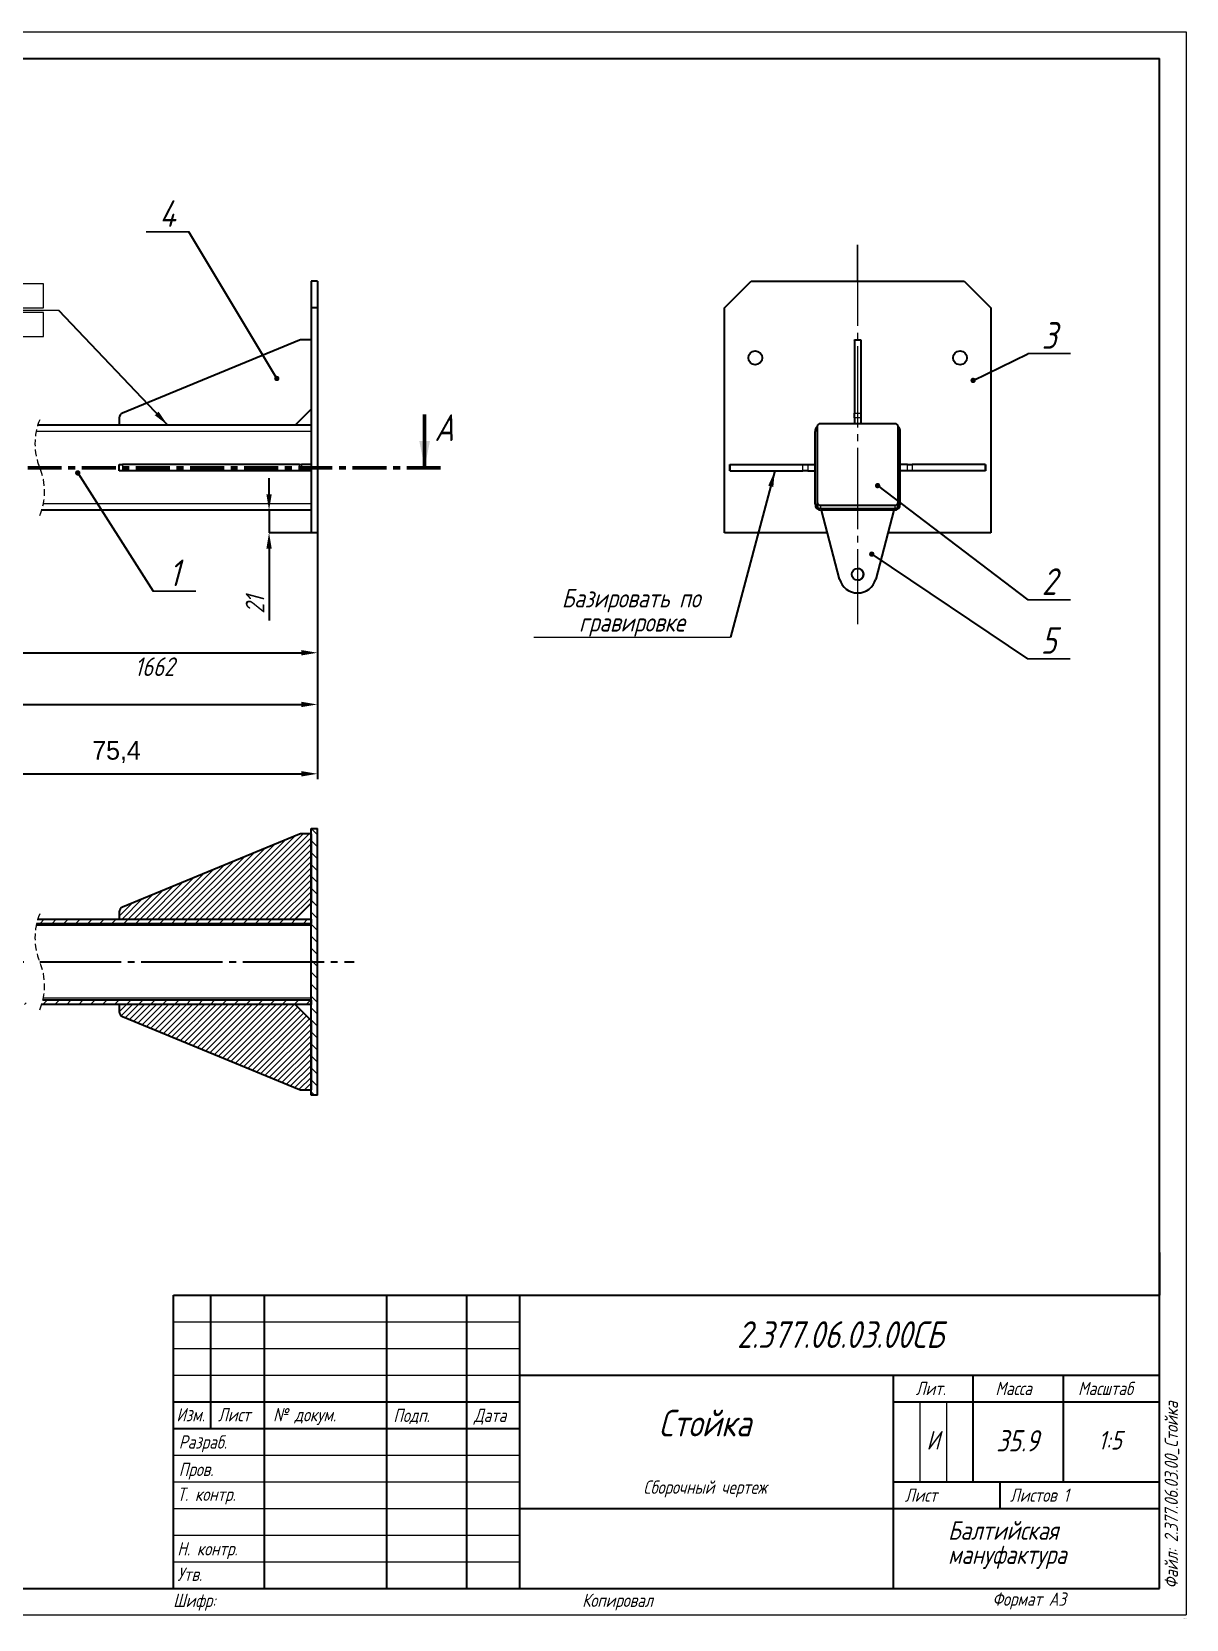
# Model space of a CAD drawing. Header units: millimetres. Extents: x 0 to 420, y -1 to 297.
# Drawn here: x 203.4 to 420, y -0.8 to 297 of the extents above; entities that cross this region are included whole.
import ezdxf

# ---------------------------------------------------------------- set-up
doc = ezdxf.new("R2010")
doc.units = ezdxf.units.MM
for name, pattern in [('SLD-Осевая', [19.05, 15.24, -1.27, 1.27, -1.27]), ('SLD-Сплошная', [0]), ('SLD-Тонкая-Толстая', [10.16, 6.35, -1.27, 1.27, -1.27]), ('SLD-Штриховая', [1.905, 1.27, -0.635])]:
    doc.linetypes.add(name, pattern=pattern)
doc.styles.add('SLDTEXTSTYLE0', font='', dxfattribs={"bigfont": 'bigfont'})
doc.styles.add('SLDTEXTSTYLE1', font='')
doc.styles.get('SLDTEXTSTYLE0').set_extended_font_data('ГОСТ тип А', italic=True)
doc.styles.get('SLDTEXTSTYLE1').set_extended_font_data('ГОСТ тип А', italic=True)
doc.dimstyles.new('ISO-25', dxfattribs={"dimtxt": 2.5, "dimasz": 2.5, "dimexe": 1.25, "dimexo": 0.625, "dimtad": 1, "dimtxsty": 'Standard', "dimcen": 2.5, "dimadec": 0, "dimazin": 0, "dimtfac": 1, "dimtmove": 0, "dimatfit": 3, "dimfxl": 1, "dimarcsym": 0})
doc.dimstyles.new('SLDDIMSTYLE0', dxfattribs={"dimtxt": 3.5, "dimasz": 3, "dimexe": 0, "dimexo": 0.0625, "dimgap": 0.875, "dimtad": 2, "dimdec": 0, "dimlfac": 5, "dimrnd": 1e-09, "dimzin": 12, "dimdsep": 46, "dimtxsty": 'SLDTEXTSTYLE1', "dimsah": 1, "dimcen": 0.09, "dimadec": 0, "dimazin": 3, "dimtfac": 1, "dimtofl": 0, "dimtmove": 0, "dimatfit": 3, "dimfxl": 1, "dimfrac": 2, "dimtolj": 1, "dimtzin": 12, "dimarcsym": 0})
doc.dimstyles.new('SLDDIMSTYLE1', dxfattribs={"dimtxt": 3.5, "dimasz": 3, "dimexe": 0, "dimexo": 0.0625, "dimgap": 0.875, "dimtad": 2, "dimdec": 1, "dimlfac": 5, "dimrnd": 1e-09, "dimzin": 12, "dimdsep": 46, "dimtxsty": 'SLDTEXTSTYLE1', "dimsah": 1, "dimcen": 0.09, "dimadec": 0, "dimazin": 3, "dimtfac": 1, "dimtmove": 0, "dimatfit": 0, "dimfxl": 1, "dimfrac": 2, "dimtolj": 1, "dimtzin": 12, "dimarcsym": 0})
doc.dimstyles.new('SLDDIMSTYLE2', dxfattribs={"dimtxt": 3.5, "dimasz": 3, "dimexe": 0, "dimexo": 0.0625, "dimgap": 0.875, "dimtad": 2, "dimdec": 1, "dimlfac": 5, "dimrnd": 1e-09, "dimzin": 12, "dimdsep": 46, "dimtxsty": 'SLDTEXTSTYLE1', "dimsah": 1, "dimcen": 0.09, "dimadec": 0, "dimazin": 3, "dimtfac": 1, "dimtofl": 0, "dimtmove": 0, "dimatfit": 3, "dimfxl": 1, "dimfrac": 2, "dimtolj": 1, "dimtzin": 12, "dimarcsym": 0})
doc.dimstyles.new('SLDDIMSTYLE3', dxfattribs={"dimtxt": 0.18, "dimasz": 1, "dimexe": 0, "dimexo": 0.0625, "dimgap": 0, "dimtad": 0, "dimtih": 1, "dimtoh": 1, "dimdec": 0, "dimrnd": 1e-09, "dimzin": 0, "dimdsep": 46, "dimtxsty": 'Standard', "dimblk1": 'DOT', "dimblk2": 'DOT', "dimsah": 1, "dimcen": 0.09, "dimadec": 0, "dimazin": 0, "dimtfac": 1, "dimtdec": 0, "dimtofl": 0, "dimtmove": 0, "dimatfit": 3, "dimldrblk": 'DOT', "dimfxl": 1, "dimfrac": 2, "dimtolj": 1, "dimtzin": 0, "dimarcsym": 0})
doc.dimstyles.new('SLDDIMSTYLE4', dxfattribs={"dimtxt": 0.18, "dimasz": 3, "dimexe": 0, "dimexo": 0.0625, "dimgap": 0, "dimtad": 0, "dimtih": 1, "dimtoh": 1, "dimdec": 0, "dimrnd": 1e-09, "dimzin": 0, "dimdsep": 46, "dimtxsty": 'Standard', "dimsah": 1, "dimcen": 0.09, "dimadec": 0, "dimazin": 0, "dimtfac": 3, "dimtdec": 0, "dimtofl": 0, "dimtmove": 0, "dimatfit": 3, "dimfxl": 1, "dimfrac": 2, "dimtolj": 1, "dimtzin": 0, "dimarcsym": 0})
doc.dimstyles.new('SLDDIMSTYLE5', dxfattribs={"dimtxt": 0.18, "dimasz": 3, "dimexe": 0, "dimexo": 0.0625, "dimgap": 0, "dimtad": 0, "dimtih": 1, "dimtoh": 1, "dimdec": 0, "dimrnd": 1e-09, "dimzin": 0, "dimdsep": 46, "dimtxsty": 'Standard', "dimsah": 1, "dimcen": 0.09, "dimadec": 0, "dimazin": 0, "dimtfac": 3, "dimtdec": 0, "dimtofl": 0, "dimtmove": 0, "dimatfit": 3, "dimfxl": 1, "dimfrac": 2, "dimtolj": 1, "dimtzin": 0, "dimarcsym": 0})

# ---------------------------------------------------------------- blocks, each defined once
blk = doc.blocks.new('*D25')
at = {"color": 0, "linetype": 'SLD-Сплошная', "lineweight": -2, "transparency": 16777216}
for p, q in [((64.36, 206.33), (64.36, 170.81)), ((257.02, 202.96), (257.02, 170.81)), ((67.36, 170.81), (254.02, 170.81))]:
    blk.add_line(p, q, dxfattribs=at)
at = {"color": 0, "linetype": 'SLD-Сплошная', "transparency": 16777216}
for points in [[(67.36, 171.31), (67.36, 170.31), (64.36, 170.81)], [(254.02, 171.31), (254.02, 170.31), (257.02, 170.81)]]:
    blk.add_solid(points, dxfattribs=at)
at = {"layer": 'Defpoints', "color": 0, "linetype": 'SLD-Сплошная', "transparency": 16777216}
for p in [(64.36, 206.39), (257.02, 203.03), (257.02, 170.81)]:
    blk.add_point(p, dxfattribs=at)
at = {"color": 0, "linetype": 'SLD-Сплошная', "lineweight": 18, "transparency": 16777216, "insert": (157.83, 169.94), "char_height": 3.5, "attachment_point": 2, "style": 'SLDTEXTSTYLE1'}
blk.add_mtext('\\A1;3158', dxfattribs=at)
blk = doc.blocks.new('*D26')
at = {"color": 0, "linetype": 'SLD-Сплошная', "lineweight": -2, "transparency": 16777216}
for p, q in [((247.94, 210.23), (247.94, 213.23)), ((255.75, 207.23), (247.94, 207.23)), ((247.94, 207.23), (247.94, 203.03)), ((255.75, 203.03), (247.94, 203.03)), ((247.94, 200.03), (247.94, 186.54))]:
    blk.add_line(p, q, dxfattribs=at)
at = {"color": 0, "linetype": 'SLD-Сплошная', "transparency": 16777216}
for points in [[(247.44, 210.23), (248.44, 210.23), (247.94, 207.23)], [(247.44, 200.03), (248.44, 200.03), (247.94, 203.03)]]:
    blk.add_solid(points, dxfattribs=at)
at = {"layer": 'Defpoints', "color": 0, "linetype": 'SLD-Сплошная', "transparency": 16777216}
for p in [(255.82, 207.23), (247.94, 203.03), (255.82, 203.03)]:
    blk.add_point(p, dxfattribs=at)
at = {"color": 0, "linetype": 'SLD-Сплошная', "lineweight": 18, "transparency": 16777216, "insert": (243.56, 189.5), "char_height": 3.5, "attachment_point": 2, "rotation": 90, "style": 'SLDTEXTSTYLE1'}
blk.add_mtext('\\A1;21', dxfattribs=at)
blk = doc.blocks.new('*D27')
at = {"color": 0, "linetype": 'SLD-Сплошная', "lineweight": -2, "transparency": 16777216}
for p, q in [((257.02, 202.96), (257.02, 180.51)), ((181.64, 194.27), (181.64, 180.51)), ((184.64, 180.51), (254.02, 180.51))]:
    blk.add_line(p, q, dxfattribs=at)
at = {"color": 0, "linetype": 'SLD-Сплошная', "transparency": 16777216}
for points in [[(184.64, 181.01), (184.64, 180.01), (181.64, 180.51)], [(254.02, 181.01), (254.02, 180.01), (257.02, 180.51)]]:
    blk.add_solid(points, dxfattribs=at)
at = {"layer": 'Defpoints', "color": 0, "linetype": 'SLD-Сплошная', "transparency": 16777216}
for p in [(257.02, 203.03), (181.64, 194.33), (257.02, 180.51)]:
    blk.add_point(p, dxfattribs=at)
at = {"color": 0, "linetype": 'SLD-Сплошная', "lineweight": 18, "transparency": 16777216, "insert": (226.43, 179.64), "char_height": 3.5, "attachment_point": 2, "style": 'SLDTEXTSTYLE1'}
blk.add_mtext('\\A1;1662', dxfattribs=at)
blk = doc.blocks.new('SW_NOTE_0')
at = {"color": 0, "linetype": 'SLD-Сплошная', "lineweight": 18}
for p, q in [((-8, 0.04), (0, 0.04)), ((0, 0.04), (-8, 0.04)), ((-8, 0.04), (0, 0.04)), ((0, 0.04), (-8, 0.04)), ((-8, 0.04), (0, 0.04)), ((0, 0.04), (-8, 0.04))]:
    blk.add_line(p, q, dxfattribs=at)
at = {"color": 0, "linetype": 'SLD-Сплошная', "lineweight": 18, "insert": (-4.03, 5.95), "char_height": 5, "attachment_point": 2, "style": 'SLDTEXTSTYLE1'}
blk.add_mtext('4', dxfattribs=at)
blk = doc.blocks.new('_Dot')
at = {"color": 0, "linetype": 'ByBlock', "lineweight": -2}
blk.add_line((-0.5, 0), (-1, 0), dxfattribs=at)
at = {"color": 0, "linetype": 'ByBlock', "const_width": 0.5}
blk.add_lwpolyline([(-0.25, 0, 1), (0.25, 0, 1)], format="xyb", close=True, dxfattribs=at)
blk = doc.blocks.new('SW_NOTE_0_1')
at = {"color": 0, "linetype": 'SLD-Сплошная', "lineweight": 18}
for p, q in [((0, 0.04), (8, 0.04)), ((8, 0.04), (0, 0.04)), ((0, 0.04), (8, 0.04)), ((8, 0.04), (0, 0.04)), ((0, 0.04), (8, 0.04)), ((8, 0.04), (0, 0.04))]:
    blk.add_line(p, q, dxfattribs=at)
at = {"color": 0, "linetype": 'SLD-Сплошная', "lineweight": 18, "insert": (3.97, 5.95), "char_height": 5, "attachment_point": 2, "style": 'SLDTEXTSTYLE1'}
blk.add_mtext('1', dxfattribs=at)
blk = doc.blocks.new('SW_SYMBOL_GWLD_FILL')
at = {"color": 0, "linetype": 'Continuous', "lineweight": 0}
for p, q in [((0, 0), (0, 1000)), ((0, 1000), (1000, 0)), ((1000, 0), (0, 0))]:
    blk.add_line(p, q, dxfattribs=at)
blk = doc.blocks.new('SW_SYMBOL_GWLD_NAA')
at = {"color": 0, "linetype": 'Continuous', "lineweight": 0}
for p, q in [((2000, 1000), (0, 1000)), ((2000, 0), (2000, 1000)), ((0, 0), (2000, 0))]:
    blk.add_line(p, q, dxfattribs=at)
blk = doc.blocks.new('SW_WELDSYMBOL_0')
at = {"color": 0, "linetype": 'SLD-Сплошная', "lineweight": 0}
blk.add_line((0, 0), (-28.84, 0), dxfattribs=at)
at = {"color": 0, "linetype": 'Continuous', "lineweight": 0, "xscale": 0.004497652582159625, "yscale": 0.004497652582159625, "zscale": 0.004497652582159625}
for name, p in [('SW_SYMBOL_GWLD_FILL', (-20.45, 0.5)), ('SW_SYMBOL_GWLD_NAA', (-11.87, 0.5)), ('SW_SYMBOL_GWLD_FILL', (-20.45, -4.9)), ('SW_SYMBOL_GWLD_NAA', (-11.87, -4.9))]:
    blk.add_blockref(name, p, dxfattribs=at)
at = {"color": 0, "linetype": 'Continuous', "lineweight": 0, "char_height": 3.5, "attachment_point": 1}
for s, insert, style in [('Т1-', (-27.66, 4.52), 'SLDTEXTSTYLE0'), ('4', (-14.54, 4.52), 'SLDTEXTSTYLE1'), ('Т1-', (-27.66, -0.88), 'SLDTEXTSTYLE0'), ('4', (-14.54, -0.88), 'SLDTEXTSTYLE1')]:
    blk.add_mtext(s, dxfattribs=dict(at, insert=insert, style=style))
blk = doc.blocks.new('SW_NOTE_0_2')
at = {"color": 0, "linetype": 'SLD-Сплошная', "lineweight": 0}
for p, q in [((0, 0.04), (8, 0.04)), ((8, 0.04), (0, 0.04)), ((0, 0.04), (8, 0.04)), ((8, 0.04), (0, 0.04)), ((0, 0.04), (8, 0.04)), ((8, 0.04), (0, 0.04))]:
    blk.add_line(p, q, dxfattribs=at)
at = {"color": 0, "linetype": 'Continuous', "lineweight": 0, "insert": (3.97, 5.95), "char_height": 5, "attachment_point": 2, "style": 'SLDTEXTSTYLE1'}
blk.add_mtext('2', dxfattribs=at)
blk = doc.blocks.new('SW_NOTE_0_3')
at = {"color": 0, "linetype": 'SLD-Сплошная', "lineweight": 18}
for p, q in [((0, 0.04), (8, 0.04)), ((8, 0.04), (0, 0.04)), ((0, 0.04), (8, 0.04)), ((8, 0.04), (0, 0.04)), ((0, 0.04), (8, 0.04)), ((8, 0.04), (0, 0.04))]:
    blk.add_line(p, q, dxfattribs=at)
at = {"color": 0, "linetype": 'SLD-Сплошная', "lineweight": 18, "insert": (3.97, 5.95), "char_height": 5, "attachment_point": 2, "style": 'SLDTEXTSTYLE1'}
blk.add_mtext('5', dxfattribs=at)
blk = doc.blocks.new('SW_NOTE_0_4')
at = {"color": 0, "linetype": 'SLD-Сплошная', "lineweight": 18}
for p, q in [((0, 0.04), (8, 0.04)), ((8, 0.04), (0, 0.04)), ((0, 0.04), (8, 0.04)), ((8, 0.04), (0, 0.04)), ((0, 0.04), (8, 0.04)), ((8, 0.04), (0, 0.04))]:
    blk.add_line(p, q, dxfattribs=at)
at = {"color": 0, "linetype": 'SLD-Сплошная', "lineweight": 18, "insert": (3.97, 5.95), "char_height": 5, "attachment_point": 2, "style": 'SLDTEXTSTYLE1'}
blk.add_mtext('3', dxfattribs=at)
blk = doc.blocks.new('SW_NOTE_0_5')
at = {"color": 0, "linetype": 'SLD-Сплошная', "lineweight": 0}
blk.add_line((-36.88, 0), (0, 0), dxfattribs=at)
at = {"color": 0, "linetype": 'Continuous', "lineweight": 0, "char_height": 3.5, "attachment_point": 2, "style": 'SLDTEXTSTYLE0'}
for s, insert in [('Базировать по ', (-18.68, 9.09)), ('гравировке', (-18.51, 4.57))]:
    blk.add_mtext(s, dxfattribs=dict(at, insert=insert))
blk = doc.blocks.new('SW_BROKEN_VIEW_1')
at = {"color": 0, "linetype": 'SLD-Осевая'}
for p, q in [((0, 0), (-7.82, 0)), ((-7.82, 0), (47.42, 0)), ((50.42, 0), (92.92, 0)), ((95.92, 0), (137.57, 0)), ((140.57, 0), (199.55, 0))]:
    blk.add_line(p, q, dxfattribs=at)
blk = doc.blocks.new('SW_HATCH_0')
at = {"color": 0, "linetype": 'SLD-Сплошная', "lineweight": 18}
for p, q in [((51.52, 31.84), (50.35, 33)), ((29.47, 16), (43.48, 30.01)), ((30.59, 16), (45.39, 30.79)), ((31.72, 16), (47.29, 31.58)), ((32.84, 16), (48.84, 32)), ((33.96, 16), (49.96, 32)), ((35.08, 16), (50.32, 31.23)), ((36.21, 16), (50.32, 30.11)), ((51.52, 29.59), (50.34, 30.77)), ((24.98, 16), (35.85, 26.86)), ((26.1, 16), (37.75, 27.65)), ((27.23, 16), (39.66, 28.44)), ((28.35, 16), (41.57, 29.22)), ((37.33, 16), (50.32, 28.99)), ((38.45, 16), (50.32, 27.87)), ((51.52, 27.35), (50.34, 28.53)), ((21.61, 16), (30.12, 24.51)), ((22.74, 16), (32.03, 25.29)), ((23.86, 16), (33.94, 26.08)), ((39.57, 16), (50.32, 26.74)), ((40.7, 16), (50.32, 25.62)), ((41.82, 16), (50.32, 24.5)), ((51.52, 25.1), (50.34, 26.28)), ((51.52, 22.86), (50.34, 24.04)), ((17.12, 16), (22.49, 21.36)), ((18.25, 16), (24.4, 22.15)), ((19.37, 16), (26.3, 22.94)), ((20.49, 16), (28.21, 23.72)), ((42.94, 16), (50.32, 23.38)), ((44.06, 16), (50.32, 22.25)), ((45.19, 16), (50.32, 21.13)), ((51.52, 20.61), (50.34, 21.79)), ((14.32, 16.56), (16.76, 19.01)), ((14.43, 17.8), (14.84, 18.21)), ((14.88, 16), (18.67, 19.79)), ((16, 16), (20.58, 20.58)), ((46.31, 16), (50.32, 20.01)), ((51.52, 18.37), (50.34, 19.55)), ((-135.68, 13.74), (-137.07, 15.13)), ((-135.68, 15.73), (-135.41, 16)), ((-133.96, 15.2), (-133.16, 16)), ((-131.72, 15.2), (-130.92, 16)), ((-129.47, 15.2), (-128.67, 16)), ((-125.7, 14.99), (-126.71, 16)), ((-121.3, 15.08), (-122.22, 16)), ((-120.49, 15.2), (-119.69, 16)), ((-118.25, 15.2), (-117.45, 16)), ((-116, 15.2), (-115.3, 15.9)), ((-113.7, 14.21), (-115.19, 15.71)), ((-109.3, 14.3), (-110.85, 15.85)), ((-109.27, 15.2), (-108.47, 16)), ((-107.02, 15.2), (-106.22, 16)), ((-104.78, 15.2), (-103.98, 16)), ((-102.53, 15.2), (-101.73, 16)), ((-100.29, 15.2), (-99.49, 16)), ((-98.04, 15.2), (-97.24, 16)), ((-95.8, 15.2), (-95, 16)), ((-90.59, 15.2), (-89.79, 16)), ((-88.35, 15.2), (-87.55, 16)), ((-86.1, 15.2), (-85.3, 16)), ((-83.86, 15.2), (-83.06, 16)), ((-81.61, 15.2), (-80.81, 16)), ((-77.85, 15), (-78.85, 16)), ((-73.45, 15.09), (-74.36, 16)), ((-72.63, 15.2), (-71.83, 16)), ((-70.39, 15.2), (-69.59, 16)), ((-68.14, 15.2), (-67.45, 15.89)), ((-65.85, 14.22), (-67.34, 15.71)), ((-61.45, 14.31), (-62.99, 15.86)), ((-61.41, 15.2), (-60.61, 16)), ((-59.16, 15.2), (-58.36, 16)), ((-56.92, 15.2), (-56.12, 16)), ((-54.67, 15.2), (-53.87, 16)), ((-52.43, 15.2), (-51.63, 16)), ((-50.18, 15.2), (-49.38, 16)), ((-44.33, 15.2), (-43.53, 16)), ((-42.08, 15.2), (-41.28, 16)), ((-39.84, 15.2), (-39.04, 16)), ((-37.59, 15.2), (-36.79, 16)), ((-35.35, 15.2), (-34.55, 16)), ((-33.1, 15.2), (-32.3, 16)), ((-30.86, 15.2), (-30.06, 16)), ((-28.61, 15.2), (-27.81, 16)), ((-26.37, 15.2), (-25.57, 16)), ((-24.12, 15.2), (-23.32, 16)), ((-21.88, 15.2), (-21.08, 16)), ((-19.63, 15.2), (-18.83, 16)), ((-17.39, 15.2), (-16.59, 16)), ((-15.14, 15.2), (-14.34, 16)), ((-12.9, 15.2), (-12.1, 16)), ((-10.65, 15.2), (-9.85, 16)), ((-8.41, 15.2), (-7.61, 16)), ((-6.16, 15.2), (-5.36, 16)), ((-0.52, 15.2), (0.28, 16)), ((1.73, 15.2), (2.53, 16)), ((3.97, 15.2), (4.77, 16)), ((6.22, 15.2), (7.02, 16)), ((8.46, 15.2), (9.26, 16)), ((10.71, 15.2), (11.51, 16)), ((12.95, 15.2), (13.75, 16)), ((15.2, 15.2), (16, 16)), ((17.45, 15.2), (18.25, 16)), ((19.69, 15.2), (20.49, 16)), ((21.94, 15.2), (22.74, 16)), ((24.18, 15.2), (24.98, 16)), ((26.43, 15.2), (27.23, 16)), ((28.67, 15.2), (29.47, 16)), ((30.92, 15.2), (31.72, 16)), ((33.16, 15.2), (33.96, 16)), ((35.41, 15.2), (36.21, 16)), ((37.65, 15.2), (38.45, 16)), ((39.9, 15.2), (40.7, 16)), ((42.14, 15.2), (42.94, 16)), ((44.39, 15.2), (45.19, 16)), ((46.63, 15.2), (47.43, 16)), ((48.88, 15.2), (49.68, 16)), ((51.52, 16.12), (50.32, 17.32)), ((51.52, 13.88), (50.34, 15.06)), ((-135.68, 11.5), (-137.07, 12.88)), ((-125.7, 12.74), (-127.3, 14.34)), ((-125.7, 10.5), (-127.3, 12.1)), ((-121.3, 12.83), (-122.9, 14.43)), ((-121.3, 10.59), (-122.9, 12.19)), ((-113.7, 11.97), (-115.3, 13.57)), ((-109.3, 12.06), (-110.9, 13.66)), ((-77.85, 12.75), (-79.45, 14.35)), ((-77.85, 10.51), (-79.45, 12.11)), ((-73.45, 12.84), (-75.05, 14.44)), ((-73.45, 10.6), (-75.05, 12.2)), ((-65.85, 11.98), (-67.45, 13.58)), ((-61.45, 12.07), (-63.05, 13.67)), ((51.52, 11.63), (50.34, 12.81)), ((-135.68, 9.25), (-137.07, 10.64)), ((-125.7, 8.25), (-127.3, 9.85)), ((-121.3, 8.34), (-122.9, 9.94)), ((-113.7, 9.72), (-115.3, 11.32)), ((-113.7, 7.48), (-115.3, 9.08)), ((-109.3, 9.81), (-110.9, 11.41)), ((-109.3, 7.57), (-110.9, 9.17)), ((-77.85, 8.26), (-79.45, 9.86)), ((-73.45, 8.35), (-75.05, 9.95)), ((-65.85, 9.73), (-67.45, 11.33)), ((-65.85, 7.49), (-67.45, 9.09)), ((-61.45, 9.82), (-63.05, 11.42)), ((-61.45, 7.58), (-63.05, 9.18)), ((51.52, 9.39), (50.34, 10.57)), ((-135.68, 7.01), (-137.07, 8.39)), ((-135.68, 4.76), (-137.07, 6.15)), ((-125.7, 6.01), (-127.3, 7.61)), ((-121.3, 6.1), (-122.9, 7.7)), ((-113.7, 5.23), (-115.3, 6.83)), ((-109.3, 5.32), (-110.9, 6.92)), ((-77.85, 6.02), (-79.45, 7.62)), ((-73.45, 6.11), (-75.05, 7.71)), ((-65.85, 5.24), (-67.45, 6.84)), ((-61.45, 5.33), (-63.05, 6.93)), ((51.52, 7.14), (50.34, 8.32)), ((51.52, 4.89), (50.34, 6.07)), ((-135.68, 2.52), (-137.07, 3.9)), ((-125.7, 3.76), (-127.3, 5.36)), ((-125.7, 1.52), (-127.3, 3.12)), ((-121.3, 3.85), (-122.9, 5.45)), ((-121.3, 1.61), (-122.9, 3.21)), ((-113.7, 2.99), (-115.3, 4.59)), ((-109.3, 3.08), (-110.9, 4.68)), ((-77.85, 3.77), (-79.45, 5.37)), ((-77.85, 1.53), (-79.45, 3.13)), ((-73.45, 3.86), (-75.05, 5.46)), ((-73.45, 1.62), (-75.05, 3.22)), ((-65.85, 3), (-67.45, 4.6)), ((-61.45, 3.09), (-63.05, 4.69)), ((51.52, 2.65), (50.34, 3.83)), ((-135.81, 0.4), (-137.07, 1.66)), ((-135.68, 0.01), (-134.89, 0.8)), ((-133.45, 0), (-132.65, 0.8)), ((-131.2, 0), (-130.4, 0.8)), ((-128.96, 0), (-128.16, 0.8)), ((-126.43, 0), (-127.3, 0.87)), ((-121.94, 0), (-122.9, 0.96)), ((-119.98, 0), (-119.18, 0.8)), ((-117.73, 0), (-116.93, 0.8)), ((-115.49, 0), (-115.3, 0.19)), ((-113.7, 0.74), (-115.3, 2.34)), ((-109.3, 0.83), (-110.9, 2.43)), ((-108.75, 0), (-107.95, 0.8)), ((-106.51, 0), (-105.71, 0.8)), ((-104.26, 0), (-103.46, 0.8)), ((-102.02, 0), (-101.22, 0.8)), ((-99.77, 0), (-98.97, 0.8)), ((-97.53, 0), (-96.73, 0.8)), ((-95.28, 0), (-94.48, 0.8)), ((-90.08, 0), (-89.28, 0.8)), ((-87.83, 0), (-87.03, 0.8)), ((-85.59, 0), (-84.79, 0.8)), ((-83.34, 0), (-82.54, 0.8)), ((-81.1, 0), (-80.3, 0.8)), ((-78.57, 0), (-79.45, 0.88)), ((-74.08, 0), (-75.05, 0.97)), ((-72.12, 0), (-71.32, 0.8)), ((-69.87, 0), (-69.07, 0.8)), ((-67.63, 0), (-67.45, 0.18)), ((-65.85, 0.75), (-67.45, 2.35)), ((-61.45, 0.84), (-63.05, 2.44)), ((-60.89, 0), (-60.09, 0.8)), ((-58.65, 0), (-57.85, 0.8)), ((-56.4, 0), (-55.6, 0.8)), ((-54.16, 0), (-53.36, 0.8)), ((-51.91, 0), (-51.11, 0.8)), ((-49.67, 0), (-48.87, 0.8)), ((-43.81, 0), (-43.01, 0.8)), ((-41.57, 0), (-40.77, 0.8)), ((-39.32, 0), (-38.52, 0.8)), ((-37.08, 0), (-36.28, 0.8)), ((-34.83, 0), (-34.03, 0.8)), ((-32.59, 0), (-31.79, 0.8)), ((-30.34, 0), (-29.54, 0.8)), ((-28.1, 0), (-27.3, 0.8)), ((-25.85, 0), (-25.05, 0.8)), ((-23.61, 0), (-22.81, 0.8)), ((-21.36, 0), (-20.56, 0.8)), ((-19.12, 0), (-18.32, 0.8)), ((-16.87, 0), (-16.07, 0.8)), ((-14.63, 0), (-13.83, 0.8)), ((-12.38, 0), (-11.58, 0.8)), ((-10.14, 0), (-9.34, 0.8)), ((-7.89, 0), (-7.09, 0.8)), ((-5.65, 0), (-4.85, 0.8)), ((-3.4, 0), (-3.12, 0.28)), ((0, 0), (0.8, 0.8)), ((2.25, 0), (3.05, 0.8)), ((4.49, 0), (5.29, 0.8)), ((6.74, 0), (7.54, 0.8)), ((8.98, 0), (9.78, 0.8)), ((11.23, 0), (12.03, 0.8)), ((13.47, 0), (14.27, 0.8)), ((14.32, -0.28), (14.59, 0)), ((14.32, -1.4), (15.72, 0)), ((14.71, -2.13), (16.84, 0)), ((15.48, -2.48), (17.96, 0)), ((15.72, 0), (16.52, 0.8)), ((16.28, -2.81), (19.08, 0)), ((17.07, -3.13), (20.21, 0)), ((17.87, -3.46), (21.33, 0)), ((17.96, 0), (18.76, 0.8)), ((18.66, -3.79), (22.45, 0)), ((19.46, -4.12), (23.57, 0)), ((20.21, 0), (21.01, 0.8)), ((20.25, -4.44), (24.7, 0)), ((21.05, -4.77), (25.82, 0)), ((21.84, -5.1), (26.94, 0)), ((22.45, 0), (23.25, 0.8)), ((22.64, -5.43), (28.06, 0)), ((23.43, -5.75), (29.19, 0)), ((24.23, -6.08), (30.31, 0)), ((24.7, 0), (25.5, 0.8)), ((25.02, -6.41), (31.43, 0)), ((25.82, -6.74), (32.55, 0)), ((26.61, -7.06), (33.68, 0)), ((26.94, 0), (27.74, 0.8)), ((27.41, -7.39), (34.8, 0)), ((28.2, -7.72), (35.92, 0)), ((29, -8.05), (37.04, 0)), ((29.19, 0), (29.99, 0.8)), ((29.79, -8.37), (38.17, 0)), ((30.59, -8.7), (39.29, 0)), ((31.38, -9.03), (40.41, 0)), ((31.43, 0), (32.23, 0.8)), ((32.18, -9.36), (41.53, 0)), ((32.97, -9.68), (42.66, 0)), ((33.68, 0), (34.48, 0.8)), ((33.77, -10.01), (43.78, 0)), ((34.56, -10.34), (44.9, 0)), ((35.36, -10.66), (46.02, 0)), ((35.92, 0), (36.72, 0.8)), ((36.15, -10.99), (47.15, 0)), ((38.17, 0), (38.97, 0.8)), ((40.41, 0), (41.21, 0.8)), ((42.66, 0), (43.46, 0.8)), ((44.9, 0), (45.7, 0.8)), ((47.15, 0), (47.95, 0.8)), ((49.39, 0), (50.19, 0.8)), ((51.52, 0.4), (50.34, 1.58)), ((36.95, -11.32), (47.79, -0.48)), ((37.74, -11.65), (48.35, -1.04)), ((38.54, -11.97), (48.92, -1.6)), ((39.33, -12.3), (49.48, -2.16)), ((40.13, -12.63), (50.04, -2.72)), ((51.52, -1.84), (50.32, -0.64)), ((51.52, -4.09), (50.32, -2.89)), ((40.93, -12.96), (50.32, -3.57)), ((41.72, -13.28), (50.32, -4.69)), ((42.52, -13.61), (50.32, -5.81)), ((51.52, -6.33), (50.34, -5.15)), ((43.31, -13.94), (50.32, -6.93)), ((44.11, -14.27), (50.32, -8.06)), ((51.52, -8.58), (50.34, -7.4)), ((44.9, -14.59), (50.32, -9.18)), ((45.7, -14.92), (50.32, -10.3)), ((46.49, -15.25), (50.32, -11.42)), ((51.52, -10.82), (50.34, -9.64)), ((51.52, -13.07), (50.34, -11.89)), ((47.29, -15.58), (50.32, -12.55)), ((48.08, -15.9), (50.32, -13.67)), ((49.11, -16), (50.32, -14.79)), ((51.52, -15.31), (50.34, -14.13)), ((50.23, -16), (50.32, -15.91)), ((50.96, -17), (50.32, -16.36))]:
    blk.add_line(p, q, dxfattribs=at)
blk = doc.blocks.new('*D28')
at = {"color": 0, "lineweight": -2, "transparency": 16777216}
for p, q in [((181.64, 180.51), (181.64, 156.8)), ((257.02, 180.51), (257.02, 156.8)), ((184.64, 157.8), (254.02, 157.8))]:
    blk.add_line(p, q, dxfattribs=at)
at = {"color": 0, "transparency": 16777216}
for points in [[(184.64, 158.3), (184.64, 157.3), (181.64, 157.8)], [(254.02, 158.3), (254.02, 157.3), (257.02, 157.8)]]:
    blk.add_solid(points, dxfattribs=at)
at = {"layer": 'Defpoints', "color": 0, "transparency": 16777216}
for p in [(181.64, 180.51), (257.02, 180.51), (257.02, 157.8)]:
    blk.add_point(p, dxfattribs=at)
at = {"color": 0, "transparency": 16777216, "insert": (219.33, 161.88), "char_height": 3.5, "attachment_point": 5}
blk.add_mtext('75,4', dxfattribs=at)

msp = doc.modelspace()

# ---------------------------------------------------------------- linework, layer by layer
at = {"color": 7, "linetype": 'SLD-Сплошная', "lineweight": 18}
for p, q in [((0, 297), (420, 297)), ((420, 297), (420, 0)), ((230, 55), (295, 55)), ((230, 50), (295, 50)), ((230, 45), (295, 45)), ((370, 40), (370, 25)), ((375, 40), (375, 25)), ((230, 30), (295, 30)), ((230, 25), (295, 25)), ((230, 20), (295, 20)), ((230, 15), (295, 15)), ((230, 10), (295, 10)), ((0, 0), (420, 0))]:
    msp.add_line(p, q, dxfattribs=at)
at = {"color": 7, "linetype": 'SLD-Сплошная', "lineweight": 25}
for p, q in [((20, 292), (415, 292)), ((415, 5), (415, 292)), ((257.016, 250.225), (255.816, 250.225)), ((255.816, 250.225), (255.816, 245.225)), ((257.016, 250.225), (257.016, 245.225)), ((333.358, 245.225), (338.358, 250.225)), ((338.358, 250.225), (378.358, 250.225)), ((378.358, 250.225), (383.358, 245.225)), ((257.016, 245.225), (255.816, 245.225)), ((255.816, 245.225), (255.816, 203.025)), ((257.016, 245.225), (257.016, 203.025)), ((333.358, 203.025), (333.358, 245.225)), ((383.358, 245.225), (383.358, 203.025)), ((253.633, 239.15), (220.435, 225.48)), ((255.816, 239.225), (254.014, 239.225)), ((357.758, 239.225), (358.958, 239.225)), ((357.758, 239.15), (357.758, 239.225)), ((357.758, 239.15), (357.758, 225.48)), ((358.958, 239.225), (358.958, 239.15)), ((358.958, 239.15), (358.958, 225.48)), ((219.816, 224.556), (219.816, 223.225)), ((252.816, 223.225), (255.816, 226.225)), ((365.358, 223.479), (351.358, 223.479)), ((357.758, 224.556), (357.758, 225.48)), ((357.758, 224.556), (357.758, 223.479)), ((358.958, 225.48), (358.958, 224.556)), ((358.958, 224.556), (358.958, 223.479)), ((255.816, 223.225), (204.564, 223.225)), ((350.358, 208.425), (350.358, 222.025)), ((350.758, 222.959), (350.758, 208.691)), ((365.958, 208.691), (365.958, 222.959)), ((366.358, 208.425), (366.358, 222.025)), ((219.816, 214.625), (219.816, 215.825)), ((219.816, 215.825), (220.435, 215.825)), ((220.435, 214.625), (219.816, 214.625)), ((253.633, 215.825), (220.435, 215.825)), ((253.633, 214.625), (220.435, 214.625)), ((253.633, 215.825), (254.014, 215.825)), ((254.014, 214.625), (253.633, 214.625)), ((255.816, 215.825), (254.014, 215.825)), ((255.816, 214.625), (254.014, 214.625)), ((334.358, 214.625), (334.358, 215.825)), ((334.358, 215.825), (334.433, 215.825)), ((334.433, 214.625), (334.358, 214.625)), ((334.433, 215.825), (348.103, 215.825)), ((334.433, 214.625), (348.103, 214.625)), ((348.103, 215.825), (349.028, 215.825)), ((349.028, 214.625), (348.103, 214.625)), ((349.028, 215.825), (350.358, 215.825)), ((349.028, 214.625), (350.358, 214.625)), ((367.688, 215.825), (366.358, 215.825)), ((367.688, 214.625), (366.358, 214.625)), ((367.688, 215.825), (368.613, 215.825)), ((368.613, 214.625), (367.688, 214.625)), ((382.283, 215.825), (368.613, 215.825)), ((382.283, 214.625), (368.613, 214.625)), ((382.283, 215.825), (382.358, 215.825)), ((382.358, 214.625), (382.283, 214.625)), ((382.358, 215.825), (382.358, 214.625)), ((350.758, 208.691), (350.758, 208.091)), ((365.958, 208.691), (365.958, 208.091)), ((255.816, 207.225), (205.292, 207.225)), ((351.358, 208.172), (365.358, 208.172)), ((351.358, 207.572), (365.358, 207.572)), ((365.158, 207.225), (351.558, 207.225)), ((354.977, 194.329), (351.56, 207.225)), ((354.977, 194.329), (351.56, 207.225)), ((365.16, 207.225), (361.744, 194.329)), ((257.016, 203.025), (255.816, 203.025)), ((352.673, 203.025), (333.358, 203.025)), ((383.358, 203.025), (364.048, 203.025)), ((358.36, 191.725), (358.36, 191.725)), ((253.633, 146.45), (220.435, 132.78)), ((255.816, 146.526), (254.014, 146.526)), ((255.816, 146.526), (255.816, 147.526)), ((255.816, 147.526), (257.016, 147.526)), ((255.816, 133.526), (255.816, 146.526)), ((255.836, 146.526), (255.816, 146.526)), ((255.836, 146.526), (255.836, 133.526)), ((257.016, 97.526), (257.016, 147.526)), ((219.816, 131.856), (219.816, 130.526)), ((252.816, 130.526), (255.816, 133.526)), ((255.816, 130.526), (255.816, 133.526)), ((255.816, 133.526), (255.836, 133.526)), ((204.344, 129.726), (255.816, 129.726)), ((204.564, 130.526), (255.816, 130.526)), ((219.816, 130.526), (252.816, 130.526)), ((255.836, 130.526), (255.816, 130.526)), ((255.816, 130.526), (255.816, 129.726)), ((255.816, 129.326), (255.816, 129.726)), ((255.816, 115.726), (255.816, 129.326)), ((255.836, 114.526), (255.836, 130.526)), ((255.816, 114.526), (205.292, 114.526)), ((255.816, 115.326), (205.512, 115.326)), ((219.816, 114.526), (219.816, 113.195)), ((252.816, 114.526), (219.816, 114.526)), ((255.816, 111.526), (252.816, 114.526)), ((255.816, 115.326), (255.816, 115.726)), ((255.816, 115.326), (255.816, 114.526)), ((255.816, 111.526), (255.816, 114.526)), ((255.816, 114.526), (255.836, 114.526)), ((220.435, 112.271), (253.633, 98.601)), ((255.816, 98.526), (255.816, 111.526)), ((255.836, 111.526), (255.816, 111.526)), ((255.836, 111.526), (255.836, 98.526)), ((254.014, 98.526), (255.816, 98.526)), ((255.816, 97.526), (255.816, 98.526)), ((255.816, 98.526), (255.836, 98.526)), ((257.016, 97.526), (255.816, 97.526)), ((415, 68), (415, 60)), ((230, 5), (230, 60)), ((230, 60), (415, 60)), ((237, 35), (237, 60)), ((247, 60), (247, 5)), ((270, 60), (270, 5)), ((285, 60), (285, 5)), ((295, 5), (295, 60)), ((415, 5), (415, 60)), ((295, 45), (415, 45)), ((365, 45), (365, 5)), ((380, 25), (380, 45)), ((397, 25), (397, 45)), ((230, 40), (295, 40)), ((365, 40), (415, 40)), ((230, 35), (295, 35)), ((365, 25), (415, 25)), ((385, 25), (385, 20)), ((295, 20), (415, 20)), ((20, 5), (415, 5)), ((230, 5), (415, 5))]:
    msp.add_line(p, q, dxfattribs=at)
at = {"color": 7, "linetype": 'SLD-Осевая', "lineweight": 18}
for p, q in [((358.358, 250.225), (358.358, 257.057)), ((358.358, 257.057), (358.358, 185.891))]:
    msp.add_line(p, q, dxfattribs=at)
at = {"color": 8, "linetype": 'SLD-Сплошная', "lineweight": 18}
for p, q in [((358.958, 239.15), (357.758, 239.15)), ((357.758, 225.48), (358.958, 225.48)), ((358.958, 224.556), (357.758, 224.556)), ((255.816, 222.025), (204.256, 222.025)), ((220.435, 215.825), (220.435, 214.625)), ((253.633, 214.625), (253.633, 215.825)), ((254.014, 215.825), (254.014, 214.625)), ((334.433, 215.825), (334.433, 214.625)), ((348.103, 214.625), (348.103, 215.825)), ((349.028, 215.825), (349.028, 214.625)), ((367.688, 214.625), (367.688, 215.825)), ((368.613, 215.825), (368.613, 214.625)), ((382.283, 214.625), (382.283, 215.825)), ((255.816, 208.425), (205.6, 208.425)), ((351.358, 208.172), (351.358, 207.572)), ((365.358, 208.172), (365.358, 207.572)), ((354.977, 194.329), (354.977, 194.329)), ((255.816, 129.326), (204.256, 129.326)), ((255.836, 129.326), (255.816, 129.326)), ((255.816, 115.726), (205.6, 115.726)), ((255.836, 115.726), (255.816, 115.726))]:
    msp.add_line(p, q, dxfattribs=at)
at = {"color": 7, "linetype": 'SLD-Сплошная', "lineweight": 50}
msp.add_line((277.134, 225.225), (277.134, 215.225), dxfattribs=at)
at = {"color": 7, "linetype": 'SLD-Тонкая-Толстая', "lineweight": 50}
msp.add_line((280.134, 215.225), (41.242, 215.225), dxfattribs=at)
at = {"color": 7, "linetype": 'SLD-Сплошная', "lineweight": 25}
for centre, radius in [((339.158, 235.825), 1.3), ((377.558, 235.825), 1.3), ((358.36, 195.225), 1.1)]:
    msp.add_circle(centre, radius, dxfattribs=at)
for centre, radius, start, end in [((254.014, 238.225), 1, 89.99993, 112.38008), ((220.816, 224.556), 1, 112.38044, 180.00018), ((351.32, 222.916), 0.564, 86.18874, 175.59805), ((365.395, 222.916), 0.564, 4.40195, 93.81126), ((351.558, 222.025), 1.2, 131.81031, 180), ((365.158, 222.025), 1.2, 0, 48.18969), ((351.32, 208.735), 0.564, 184.40195, 273.81126), ((365.395, 208.735), 0.564, 266.18874, 355.59805), ((351.558, 208.425), 1.2, 180, 270), ((351.32, 208.135), 0.564, 184.40195, 273.81126), ((365.158, 208.425), 1.2, 270, 360), ((365.395, 208.135), 0.564, 266.18874, 355.59805), ((358.36, 195.225), 3.5, 194.83887, 345.16113), ((358.36, 195.225), 3.5, 194.83887, 270), ((358.36, 195.225), 1.1, 270, 90), ((254.014, 145.526), 1, 89.99928, 112.3803), ((220.816, 131.856), 1, 112.38044, 180.00018), ((220.816, 113.195), 1, 179.99982, 247.61956), ((254.014, 99.525), 1, 247.6197, 270.00072)]:
    msp.add_arc(centre, radius, start, end, dxfattribs=at)
at = {"color": 7, "linetype": 'SLD-Штриховая', "lineweight": 18}
for centre, start, end in [((215.728, 219.725), 157.38014, 202.61986), ((194.128, 210.725), 337.38014, 22.61986), ((215.728, 127.026), 157.38014, 202.61986), ((194.128, 118.026), 337.38014, 22.61986)]:
    msp.add_arc(centre, 11.7, start, end, dxfattribs=at)
at = {"color": 7, "linetype": 'SLD-Сплошная', "lineweight": 50}
msp.add_solid([(277.134, 215.225), (278.134, 220.225), (276.134, 220.225)], dxfattribs=at)

# ---------------------------------------------------------------- block references
at = {"color": 7, "linetype": 'SLD-Сплошная', "lineweight": 18}
for name, p in [('SW_NOTE_0', (232.884, 259.442)), ('SW_NOTE_0_4', (390.311, 236.575)), ('SW_NOTE_0_1', (226.197, 192.046)), ('SW_NOTE_0_3', (390.201, 179.354)), ('SW_HATCH_0', (205.499, 114.526))]:
    msp.add_blockref(name, p, dxfattribs=at)
at = {"color": 7, "linetype": 'Continuous', "lineweight": 0}
for name, p in [('SW_WELDSYMBOL_0', (208.526, 244.716)), ('SW_NOTE_0_2', (390.311, 190.404)), ('SW_NOTE_0_5', (334.522, 183.409))]:
    msp.add_blockref(name, p, dxfattribs=at)
at = {"color": 7, "linetype": 'Continuous'}
msp.add_blockref('SW_BROKEN_VIEW_1', (64.361, 122.526), dxfattribs=at)

# ---------------------------------------------------------------- texts
at = {"color": 7, "linetype": 'Continuous', "insert": (278.967, 225.225), "char_height": 5, "attachment_point": 1, "style": 'SLDTEXTSTYLE1'}
msp.add_mtext('A', dxfattribs=at)
at = {"color": 7, "linetype": 'Continuous', "lineweight": 0}
for s, insert, char_height, attachment_point, style in [('2.377.06.03.00СБ', (355.114, 55.101), 5, 2, 'SLDTEXTSTYLE0'), ('Лит.', (369.241, 43.743), 2.5, 1, 'SLDTEXTSTYLE0'), ('Масса', (384.197, 43.743), 2.5, 1, 'SLDTEXTSTYLE0'), ('Масштаб', (399.706, 43.743), 2.5, 1, 'SLDTEXTSTYLE0'), ('Изм.', (230.563, 38.821), 2.5, 1, 'SLDTEXTSTYLE0'), ('Лист', (238.365, 38.821), 2.5, 1, 'SLDTEXTSTYLE0'), ('№ докум.', (248.707, 38.821), 2.5, 1, 'SLDTEXTSTYLE0'), ('Подп.', (271.26, 38.698), 2.5, 1, 'SLDTEXTSTYLE0'), ('Дата', (286.379, 38.698), 2.5, 1, 'SLDTEXTSTYLE0'), ('Стойка', (329.696, 38.502), 5, 2, 'SLDTEXTSTYLE0'), ('Разраб.', (231.018, 33.711), 2.5, 1, 'SLDTEXTSTYLE0'), ('И', (372.497, 34.533), 3.5, 2, 'SLDTEXTSTYLE0'), ('35.9', (388.325, 34.675), 4, 2, 'SLDTEXTSTYLE1'), ('1:5', (405.695, 34.533), 3.5, 2, 'SLDTEXTSTYLE1'), ('Пров.', (231.018, 28.564), 2.5, 1, 'SLDTEXTSTYLE0'), ('Т. контр.', (230.738, 23.902), 2.5, 1, 'SLDTEXTSTYLE0'), ('Сборочный чертеж', (329.706, 25.228), 2.5, 2, 'SLDTEXTSTYLE0'), ('Лист', (367.205, 23.728), 2.5, 1, 'SLDTEXTSTYLE0'), ('Листов 1', (386.921, 23.728), 2.5, 1, 'SLDTEXTSTYLE0'), ('Балтийская', (375.322, 17.611), 3.5, 1, 'SLDTEXTSTYLE0'), ('Н. контр.', (230.738, 13.669), 2.5, 1, 'SLDTEXTSTYLE0'), ('мануфактура', (375.322, 13.09), 3.5, 1, 'SLDTEXTSTYLE0'), ('Утв.', (230.738, 8.895), 2.5, 1, 'SLDTEXTSTYLE0'), ('Шифр: ', (229.956, 3.976), 2.5, 1, 'SLDTEXTSTYLE0'), ('Копировал', (306.68, 4.011), 2.5, 1, 'SLDTEXTSTYLE0'), ('Формат A3', (383.631, 4.226), 2.5, 1, 'SLDTEXTSTYLE0'), ('Версия 3', (419.458, -0.671), 0.1, 1, 'SLDTEXTSTYLE0')]:
    msp.add_mtext(s, dxfattribs=dict(at, insert=insert, char_height=char_height, attachment_point=attachment_point, style=style))
at = {"color": 7, "linetype": 'Continuous', "lineweight": 0, "insert": (415.937, 4.941), "char_height": 2.5, "attachment_point": 1, "rotation": 90, "style": 'SLDTEXTSTYLE0'}
msp.add_mtext('Файл: 2.377.06.03.00_Стойка', dxfattribs=at)

# ---------------------------------------------------------------- dimensions: what is measured, and where the dimension line sits
at = {"color": 7, "linetype": 'SLD-Сплошная', "lineweight": 18}
dim = msp.add_linear_dim(base=(247.936, 203.025), p1=(255.816, 207.225), p2=(255.816, 203.025), angle=90, dimstyle='SLDDIMSTYLE1', override={"dimlfac": 5}, dxfattribs=at)
dim.commit()
dim.dimension.update_dxf_attribs({"geometry": '*D26', "text_midpoint": (247.936, 189.497), "dimtype": 160})
for base, p1, text, dimstyle, picture, middle in [((257.016, 170.813), (64.361, 206.395), '3158', 'SLDDIMSTYLE0', '*D25', (157.835, 170.813)), ((257.016, 180.513), (181.641, 194.329), '1662', 'SLDDIMSTYLE2', '*D27', (226.426, 180.513))]:
    dim = msp.add_linear_dim(base=base, p1=p1, p2=(257.016, 203.025), angle=0, text=text, dimstyle=dimstyle, override={"dimlfac": 5}, dxfattribs=at)
    dim.commit()
    dim.dimension.update_dxf_attribs({"geometry": picture, "text_midpoint": middle, "dimtype": 160})
dim = msp.add_linear_dim(base=(257.016, 157.796), p1=(181.641, 180.513), p2=(257.016, 180.513), dimstyle='ISO-25', override={"dimtxt": 3.5, "dimasz": 3, "dimexe": 1, "dimexo": 0, "dimgap": 2, "dimtih": 1, "dimtoh": 1, "dimdec": 1, "dimlfac": 1, "dimzin": 0, "dimadec": 1, "dimtzin": 0})
dim.commit()
dim.dimension.update_dxf_attribs({"geometry": '*D28', "text_midpoint": (219.328, 161.88)})

# ---------------------------------------------------------------- leaders
for points in [[(249.402, 231.958), (232.884, 259.442)], [(380.023, 231.596), (390.311, 236.575)], [(212.054, 214.241), (226.197, 192.046)], [(361.01, 199.002), (390.201, 179.354)]]:
    msp.add_leader(points, dimstyle='SLDDIMSTYLE3', override={"dimscale": 1}, dxfattribs=at)
at = {"color": 7, "linetype": 'Continuous', "lineweight": 0}
for points, dimstyle in [([(228.925, 223.225), (208.526, 244.716)], 'SLDDIMSTYLE4'), ([(342.829, 214.625), (334.522, 183.409)], 'SLDDIMSTYLE5'), ([(362.097, 211.858), (390.311, 190.404)], 'SLDDIMSTYLE3')]:
    msp.add_leader(points, dimstyle=dimstyle, override={"dimscale": 1}, dxfattribs=at)

doc.saveas('drawing.dxf')
